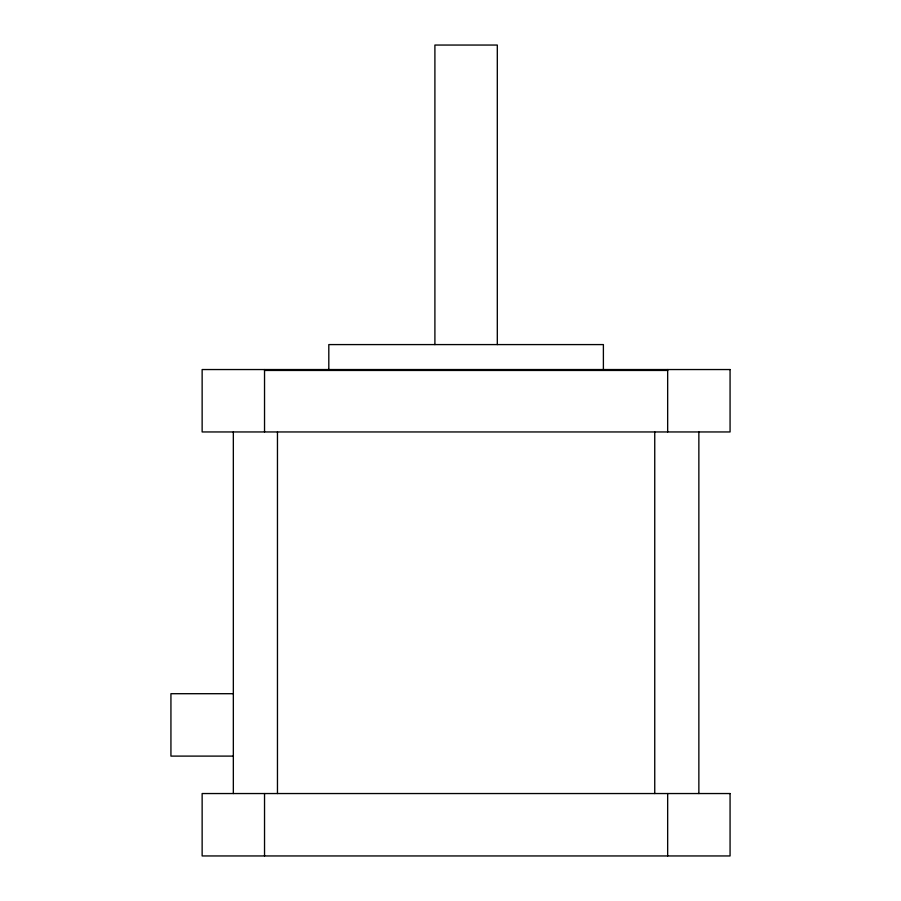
<?xml version="1.0" encoding="UTF-8"?>
<svg xmlns="http://www.w3.org/2000/svg" width="901" height="901" viewBox="0 0 901 901"><rect width="100%" height="100%" fill="white"/><g stroke="black" fill="none" stroke-linecap="round" stroke-linejoin="round"><path stroke-width="1.35" d="M264.534 370.446L667.664 370.446M233.336 693.702L170.931 693.702L170.931 756.108L233.336 756.108M698.861 431.951L698.861 793.544M667.664 369.545L667.664 431.951M667.664 793.544L667.664 855.95M654.745 431.951L654.745 793.544M603.388 369.545L603.388 344.587L328.809 344.587L328.809 369.545M497.307 344.587L497.307 45.05L434.901 45.05L434.901 344.587M277.463 431.951L277.463 793.544M264.534 369.545L264.534 431.951M264.534 793.544L264.534 855.95M233.336 431.951L233.336 793.544M730.069 369.545L202.139 369.545L202.139 431.951L730.069 431.951L730.069 369.545M730.069 793.544L202.139 793.544L202.139 855.95L730.069 855.95L730.069 793.544"/></g></svg>
